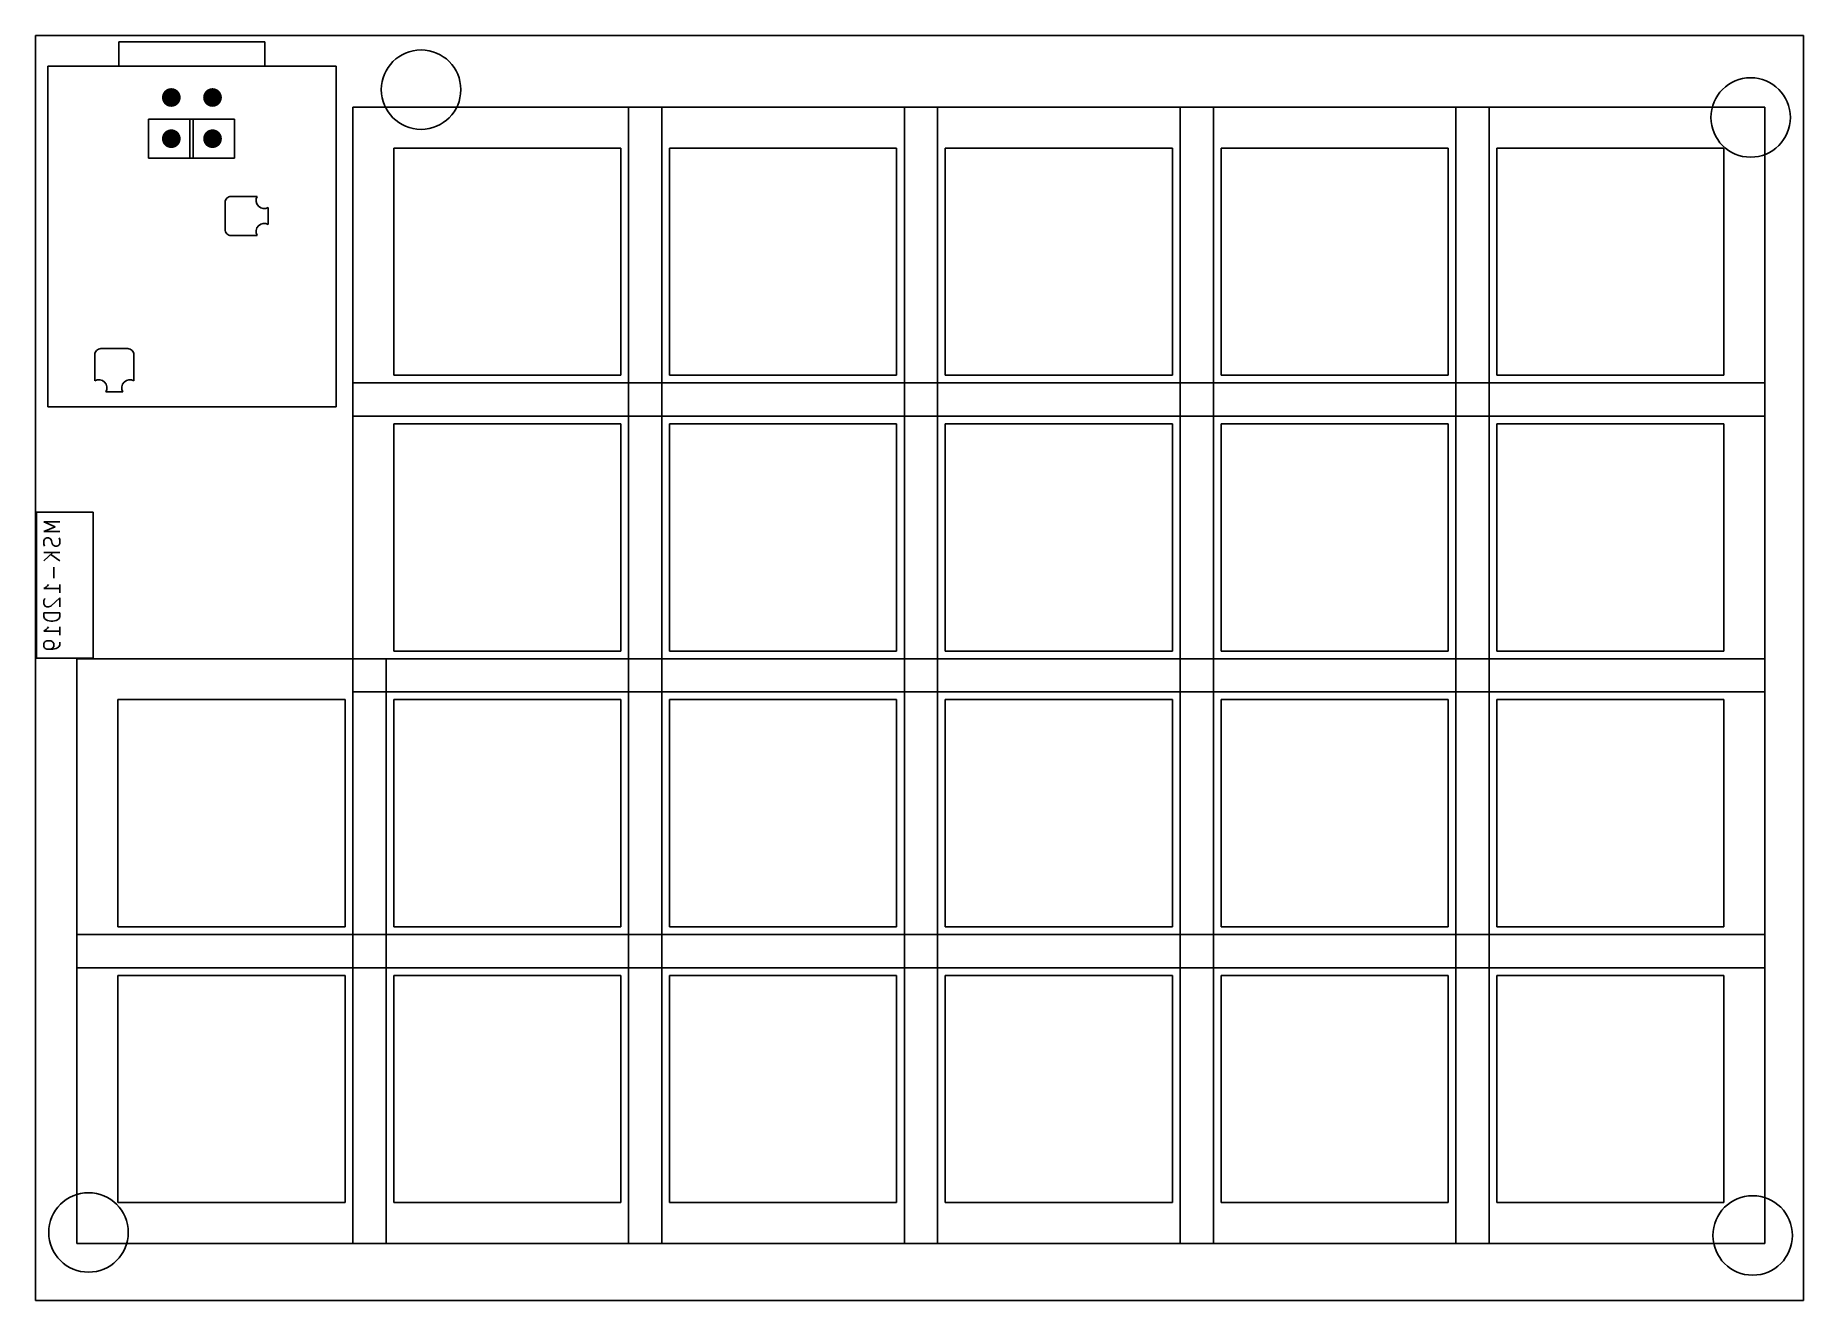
# Model space of a CAD drawing. Extents: x 102 to 211, y -137 to -59.
import ezdxf

# ---------------------------------------------------------------- set-up
doc = ezdxf.new("R2010")
doc.units = 0
doc.layers.add('BLACK', color=7, linetype='CONTINUOUS')

msp = doc.modelspace()

# ---------------------------------------------------------------- linework, layer by layer
at = {"layer": 'BLACK', "linetype": 'CONTINUOUS'}
for p, q in [((102.475, -58.65), (102.475, -136.65)), ((211.475, -58.65), (102.475, -58.65)), ((211.475, -136.65), (211.475, -58.65)), ((116.625, -59.0522), (107.625, -59.0522)), ((107.625, -59.0522), (107.625, -60.5522)), ((116.625, -60.5522), (116.625, -59.0522)), ((103.235, -81.5522), (103.235, -60.5522)), ((103.235, -60.5522), (121.015, -60.5522)), ((107.625, -60.5522), (116.625, -60.5522)), ((121.015, -60.5522), (121.015, -81.5522)), ((122.0408, -63.0771), (122.0408, -82.1271)), ((141.0908, -63.0771), (122.0408, -63.0771)), ((139.0408, -63.0771), (139.0408, -82.1271)), ((158.0908, -63.0771), (139.0408, -63.0771)), ((141.0908, -82.1271), (141.0908, -63.0771)), ((156.0408, -63.0771), (156.0408, -82.1271)), ((175.0908, -63.0771), (156.0408, -63.0771)), ((158.0908, -82.1271), (158.0908, -63.0771)), ((173.0408, -63.0771), (173.0408, -82.1271)), ((192.0908, -63.0771), (173.0408, -63.0771)), ((175.0908, -82.1271), (175.0908, -63.0771)), ((190.0408, -63.0771), (190.0408, -82.1271)), ((209.0908, -63.0771), (190.0408, -63.0771)), ((192.0908, -82.1271), (192.0908, -63.0771)), ((209.0908, -82.1271), (209.0908, -63.0771)), ((109.455, -63.8202), (109.455, -66.2202)), ((109.455, -63.8202), (112.205, -63.8202)), ((111.995, -63.8202), (111.995, -66.2202)), ((111.995, -63.8202), (114.745, -63.8202)), ((112.205, -66.2202), (112.205, -63.8202)), ((114.745, -66.2202), (114.745, -63.8202)), ((112.205, -66.2202), (109.455, -66.2202)), ((114.745, -66.2202), (111.995, -66.2202)), ((124.5658, -65.6021), (124.5658, -79.6021)), ((138.5658, -65.6021), (124.5658, -65.6021)), ((138.5658, -79.6021), (138.5658, -65.6021)), ((141.5658, -65.6021), (141.5658, -79.6021)), ((155.5658, -65.6021), (141.5658, -65.6021)), ((155.5658, -79.6021), (155.5658, -65.6021)), ((158.5658, -65.6021), (158.5658, -79.6021)), ((172.5658, -65.6021), (158.5658, -65.6021)), ((172.5658, -79.6021), (172.5658, -65.6021)), ((175.5658, -65.6021), (175.5658, -79.6021)), ((189.5658, -65.6021), (175.5658, -65.6021)), ((189.5658, -79.6021), (189.5658, -65.6021)), ((192.5658, -65.6021), (192.5658, -79.6021)), ((206.5658, -65.6021), (192.5658, -65.6021)), ((206.5658, -79.6021), (206.5658, -65.6021)), ((114.546753, -68.574447), (116.146953, -68.574447)), ((114.165753, -70.606447), (114.165753, -68.955447)), ((116.832753, -69.260247), (116.832753, -70.301647)), ((116.146953, -70.987447), (114.546753, -70.987447)), ((106.139753, -79.944153), (106.139753, -78.343953)), ((106.520753, -77.962953), (108.171753, -77.962953)), ((108.552753, -78.343953), (108.552753, -79.944153)), ((107.866953, -80.629953), (106.825553, -80.629953)), ((122.0408, -80.0771), (122.0408, -99.1271)), ((141.0908, -80.0771), (122.0408, -80.0771)), ((124.5658, -79.6021), (138.5658, -79.6021)), ((139.0408, -80.0771), (139.0408, -99.1271)), ((158.0908, -80.0771), (139.0408, -80.0771)), ((141.0908, -99.1271), (141.0908, -80.0771)), ((141.5658, -79.6021), (155.5658, -79.6021)), ((156.0408, -80.0771), (156.0408, -99.1271)), ((175.0908, -80.0771), (156.0408, -80.0771)), ((158.0908, -99.1271), (158.0908, -80.0771)), ((158.5658, -79.6021), (172.5658, -79.6021)), ((173.0408, -80.0771), (173.0408, -99.1271)), ((192.0908, -80.0771), (173.0408, -80.0771)), ((175.0908, -99.1271), (175.0908, -80.0771)), ((175.5658, -79.6021), (189.5658, -79.6021)), ((190.0408, -80.0771), (190.0408, -99.1271)), ((209.0908, -80.0771), (190.0408, -80.0771)), ((192.0908, -99.1271), (192.0908, -80.0771)), ((192.5658, -79.6021), (206.5658, -79.6021)), ((209.0908, -99.1271), (209.0908, -80.0771)), ((121.015, -81.5522), (103.235, -81.5522)), ((122.0408, -82.1271), (141.0908, -82.1271)), ((124.5658, -82.6021), (124.5658, -96.6021)), ((138.5658, -82.6021), (124.5658, -82.6021)), ((138.5658, -96.6021), (138.5658, -82.6021)), ((139.0408, -82.1271), (158.0908, -82.1271)), ((141.5658, -82.6021), (141.5658, -96.6021)), ((155.5658, -82.6021), (141.5658, -82.6021)), ((155.5658, -96.6021), (155.5658, -82.6021)), ((156.0408, -82.1271), (175.0908, -82.1271)), ((158.5658, -82.6021), (158.5658, -96.6021)), ((172.5658, -82.6021), (158.5658, -82.6021)), ((172.5658, -96.6021), (172.5658, -82.6021)), ((173.0408, -82.1271), (192.0908, -82.1271)), ((175.5658, -82.6021), (175.5658, -96.6021)), ((189.5658, -82.6021), (175.5658, -82.6021)), ((189.5658, -96.6021), (189.5658, -82.6021)), ((190.0408, -82.1271), (209.0908, -82.1271)), ((192.5658, -82.6021), (192.5658, -96.6021)), ((206.5658, -82.6021), (192.5658, -82.6021)), ((206.5658, -96.6021), (206.5658, -82.6021)), ((102.5356, -88.0433), (106.0356, -88.0433)), ((102.5356, -97.0433), (102.5356, -88.0433)), ((106.0356, -88.0433), (106.0356, -97.0433)), ((103.990419, -88.643299), (102.990419, -88.643299)), ((102.990419, -88.643299), (103.704704, -88.943299)), ((103.704704, -88.943299), (102.990419, -89.243299)), ((102.990419, -89.243299), (103.990419, -89.243299)), ((103.038038, -89.714727), (102.990419, -89.800442)), ((102.990419, -89.800442), (102.990419, -90.014727)), ((102.990419, -90.014727), (103.038038, -90.143299)), ((103.085657, -89.67187), (103.038038, -89.714727)), ((103.180895, -89.629013), (103.085657, -89.67187)), ((103.276133, -89.629013), (103.180895, -89.629013)), ((103.371371, -89.67187), (103.276133, -89.629013)), ((103.41899, -89.714727), (103.371371, -89.67187)), ((103.466609, -89.800442), (103.41899, -89.714727)), ((103.514228, -89.97187), (103.466609, -89.800442)), ((103.561847, -90.057585), (103.514228, -89.97187)), ((103.609466, -90.100442), (103.561847, -90.057585)), ((103.704704, -90.143299), (103.609466, -90.100442)), ((103.799942, -90.143299), (103.704704, -90.143299)), ((103.89518, -90.100442), (103.799942, -90.143299)), ((103.9428, -90.057585), (103.89518, -90.100442)), ((103.9428, -89.629013), (103.990419, -89.757585)), ((103.990419, -89.97187), (103.9428, -90.057585)), ((103.990419, -89.757585), (103.990419, -89.97187)), ((103.990419, -90.529013), (102.990419, -90.529013)), ((102.990419, -91.043299), (103.561847, -90.529013)), ((103.990419, -91.043299), (103.41899, -90.657585)), ((103.609466, -91.429013), (103.609466, -92.114728)), ((103.133276, -92.671871), (103.228514, -92.586156)), ((103.228514, -92.586156), (103.276133, -92.500442)), ((103.990419, -93.014728), (103.990419, -92.500442)), ((102.990419, -92.757585), (103.133276, -92.671871)), ((103.990419, -92.757585), (102.990419, -92.757585)), ((103.038038, -93.400442), (102.990419, -93.486157)), ((102.990419, -93.486157), (102.990419, -93.700442)), ((102.990419, -93.700442), (103.038038, -93.786157)), ((103.085657, -93.357585), (103.038038, -93.400442)), ((103.41899, -93.829014), (103.990419, -93.314728)), ((103.990419, -93.314728), (103.990419, -93.871871)), ((103.990419, -94.257585), (102.990419, -94.257585)), ((102.990419, -94.257585), (102.990419, -94.471871)), ((102.990419, -94.471871), (103.038038, -94.600442)), ((103.038038, -93.786157), (103.085657, -93.829014)), ((103.038038, -94.600442), (103.133276, -94.686157)), ((103.085657, -93.829014), (103.180895, -93.871871)), ((103.133276, -94.686157), (103.228514, -94.729014)), ((103.180895, -93.871871), (103.276133, -93.871871)), ((103.228514, -94.729014), (103.41899, -94.771871)), ((103.276133, -93.871871), (103.41899, -93.829014)), ((103.41899, -94.771871), (103.561847, -94.771871)), ((103.561847, -94.771871), (103.752323, -94.729014)), ((103.752323, -94.729014), (103.847561, -94.686157)), ((103.847561, -94.686157), (103.9428, -94.600442)), ((103.9428, -94.600442), (103.990419, -94.471871)), ((103.990419, -94.471871), (103.990419, -94.257585)), ((102.990419, -95.371871), (103.133276, -95.286157)), ((103.990419, -95.371871), (102.990419, -95.371871)), ((103.133276, -95.286157), (103.228514, -95.200442)), ((103.228514, -95.200442), (103.276133, -95.114728)), ((103.990419, -95.629014), (103.990419, -95.114728)), ((102.990419, -96.1433), (103.038038, -96.057585)), ((102.990419, -96.314728), (102.990419, -96.1433)), ((103.038038, -96.400443), (102.990419, -96.314728)), ((103.038038, -96.057585), (103.085657, -96.014728)), ((103.085657, -96.4433), (103.038038, -96.400443)), ((103.085657, -96.014728), (103.180895, -95.971871)), ((103.180895, -96.486157), (103.085657, -96.4433)), ((103.180895, -95.971871), (103.41899, -95.971871)), ((103.561847, -96.486157), (103.180895, -96.486157)), ((103.41899, -95.971871), (103.514228, -96.014728)), ((103.514228, -96.4433), (103.41899, -96.486157)), ((103.514228, -96.014728), (103.561847, -96.057585)), ((103.561847, -96.400443), (103.514228, -96.4433)), ((103.561847, -96.057585), (103.609466, -96.1433)), ((103.609466, -96.314728), (103.561847, -96.400443)), ((103.752323, -96.4433), (103.561847, -96.486157)), ((103.609466, -96.1433), (103.609466, -96.314728)), ((103.89518, -96.357585), (103.752323, -96.4433)), ((103.9428, -96.314728), (103.89518, -96.357585)), ((103.990419, -96.229014), (103.9428, -96.314728)), ((103.990419, -96.057585), (103.990419, -96.229014)), ((124.5658, -96.6021), (138.5658, -96.6021)), ((141.5658, -96.6021), (155.5658, -96.6021)), ((158.5658, -96.6021), (172.5658, -96.6021)), ((175.5658, -96.6021), (189.5658, -96.6021)), ((192.5658, -96.6021), (206.5658, -96.6021)), ((106.0356, -97.0433), (102.5356, -97.0433)), ((105.0408, -97.0771), (105.0408, -116.1271)), ((124.0908, -97.0771), (105.0408, -97.0771)), ((122.0408, -97.0771), (122.0408, -116.1271)), ((141.0908, -97.0771), (122.0408, -97.0771)), ((124.0908, -116.1271), (124.0908, -97.0771)), ((139.0408, -97.0771), (139.0408, -116.1271)), ((158.0908, -97.0771), (139.0408, -97.0771)), ((141.0908, -116.1271), (141.0908, -97.0771)), ((156.0408, -97.0771), (156.0408, -116.1271)), ((175.0908, -97.0771), (156.0408, -97.0771)), ((158.0908, -116.1271), (158.0908, -97.0771)), ((173.0408, -97.0771), (173.0408, -116.1271)), ((192.0908, -97.0771), (173.0408, -97.0771)), ((175.0908, -116.1271), (175.0908, -97.0771)), ((190.0408, -97.0771), (190.0408, -116.1271)), ((209.0908, -97.0771), (190.0408, -97.0771)), ((192.0908, -116.1271), (192.0908, -97.0771)), ((209.0908, -116.1271), (209.0908, -97.0771)), ((122.0408, -99.1271), (141.0908, -99.1271)), ((139.0408, -99.1271), (158.0908, -99.1271)), ((156.0408, -99.1271), (175.0908, -99.1271)), ((173.0408, -99.1271), (192.0908, -99.1271)), ((190.0408, -99.1271), (209.0908, -99.1271)), ((107.5658, -99.6021), (107.5658, -113.6021)), ((121.5658, -99.6021), (107.5658, -99.6021)), ((121.5658, -113.6021), (121.5658, -99.6021)), ((124.5658, -99.6021), (124.5658, -113.6021)), ((138.5658, -99.6021), (124.5658, -99.6021)), ((138.5658, -113.6021), (138.5658, -99.6021)), ((141.5658, -99.6021), (141.5658, -113.6021)), ((155.5658, -99.6021), (141.5658, -99.6021)), ((155.5658, -113.6021), (155.5658, -99.6021)), ((158.5658, -99.6021), (158.5658, -113.6021)), ((172.5658, -99.6021), (158.5658, -99.6021)), ((172.5658, -113.6021), (172.5658, -99.6021)), ((175.5658, -99.6021), (175.5658, -113.6021)), ((189.5658, -99.6021), (175.5658, -99.6021)), ((189.5658, -113.6021), (189.5658, -99.6021)), ((192.5658, -99.6021), (192.5658, -113.6021)), ((206.5658, -99.6021), (192.5658, -99.6021)), ((206.5658, -113.6021), (206.5658, -99.6021)), ((105.0408, -114.0771), (105.0408, -133.1271)), ((124.0908, -114.0771), (105.0408, -114.0771)), ((107.5658, -113.6021), (121.5658, -113.6021)), ((122.0408, -114.0771), (122.0408, -133.1271)), ((141.0908, -114.0771), (122.0408, -114.0771)), ((124.0908, -133.1271), (124.0908, -114.0771)), ((124.5658, -113.6021), (138.5658, -113.6021)), ((139.0408, -114.0771), (139.0408, -133.1271)), ((158.0908, -114.0771), (139.0408, -114.0771)), ((141.0908, -133.1271), (141.0908, -114.0771)), ((141.5658, -113.6021), (155.5658, -113.6021)), ((156.0408, -114.0771), (156.0408, -133.1271)), ((175.0908, -114.0771), (156.0408, -114.0771)), ((158.0908, -133.1271), (158.0908, -114.0771)), ((158.5658, -113.6021), (172.5658, -113.6021)), ((173.0408, -114.0771), (173.0408, -133.1271)), ((192.0908, -114.0771), (173.0408, -114.0771)), ((175.0908, -133.1271), (175.0908, -114.0771)), ((175.5658, -113.6021), (189.5658, -113.6021)), ((190.0408, -114.0771), (190.0408, -133.1271)), ((209.0908, -114.0771), (190.0408, -114.0771)), ((192.0908, -133.1271), (192.0908, -114.0771)), ((192.5658, -113.6021), (206.5658, -113.6021)), ((209.0908, -133.1271), (209.0908, -114.0771)), ((105.0408, -116.1271), (124.0908, -116.1271)), ((107.5658, -116.6021), (107.5658, -130.6021)), ((121.5658, -116.6021), (107.5658, -116.6021)), ((121.5658, -130.6021), (121.5658, -116.6021)), ((122.0408, -116.1271), (141.0908, -116.1271)), ((124.5658, -116.6021), (124.5658, -130.6021)), ((138.5658, -116.6021), (124.5658, -116.6021)), ((138.5658, -130.6021), (138.5658, -116.6021)), ((139.0408, -116.1271), (158.0908, -116.1271)), ((141.5658, -116.6021), (141.5658, -130.6021)), ((155.5658, -116.6021), (141.5658, -116.6021)), ((155.5658, -130.6021), (155.5658, -116.6021)), ((156.0408, -116.1271), (175.0908, -116.1271)), ((158.5658, -116.6021), (158.5658, -130.6021)), ((172.5658, -116.6021), (158.5658, -116.6021)), ((172.5658, -130.6021), (172.5658, -116.6021)), ((173.0408, -116.1271), (192.0908, -116.1271)), ((175.5658, -116.6021), (175.5658, -130.6021)), ((189.5658, -116.6021), (175.5658, -116.6021)), ((189.5658, -130.6021), (189.5658, -116.6021)), ((190.0408, -116.1271), (209.0908, -116.1271)), ((192.5658, -116.6021), (192.5658, -130.6021)), ((206.5658, -116.6021), (192.5658, -116.6021)), ((206.5658, -130.6021), (206.5658, -116.6021)), ((107.5658, -130.6021), (121.5658, -130.6021)), ((124.5658, -130.6021), (138.5658, -130.6021)), ((141.5658, -130.6021), (155.5658, -130.6021)), ((158.5658, -130.6021), (172.5658, -130.6021)), ((175.5658, -130.6021), (189.5658, -130.6021)), ((192.5658, -130.6021), (206.5658, -130.6021)), ((105.0408, -133.1271), (124.0908, -133.1271)), ((122.0408, -133.1271), (141.0908, -133.1271)), ((139.0408, -133.1271), (158.0908, -133.1271)), ((156.0408, -133.1271), (175.0908, -133.1271)), ((173.0408, -133.1271), (192.0908, -133.1271)), ((190.0408, -133.1271), (209.0908, -133.1271)), ((102.475, -136.65), (211.475, -136.65))]:
    msp.add_line(p, q, dxfattribs=at)
at = {"layer": 'BLACK', "const_width": 0.5765}
for points in [[(110.56675, -62.4802, 1), (111.14325, -62.4802, 1)], [(113.10675, -62.4802, 1), (113.68325, -62.4802, 1)], [(110.56675, -65.0202, 1), (111.14325, -65.0202, 1)], [(113.10675, -65.0202, 1), (113.68325, -65.0202, 1)]]:
    msp.add_lwpolyline(points, format="xyb", close=True, dxfattribs=at)
at = {"layer": 'BLACK'}
for centre in [(126.2498, -61.9971), (208.207529, -63.709725), (105.750429, -132.445123), (208.333269, -132.629509)]:
    msp.add_circle(centre, 2.45, dxfattribs=at)
for centre, radius, start, end in [((114.546745, -68.955439), 0.380992, -270.00120309, -179.99879691), ((116.585, -68.8222), 0.503256, -209.49186786, -60.50813214), ((114.546749, -70.606451), 0.380996, -180.00060154, -89.99939846), ((116.585, -70.739694), 0.503256, -299.49186786, -150.50813214), ((106.52075, -78.34395), 0.380997, -270.00045115, -179.99954885), ((108.17176, -78.34394), 0.380987, -0.00195501, 90.00105271), ((106.3875, -80.3822), 0.503253, -29.49153157, 119.49127326), ((108.305, -80.3822), 0.503256, -299.49186786, -150.50813214)]:
    msp.add_arc(centre, radius, start, end, dxfattribs=at)

doc.saveas('drawing.dxf')
